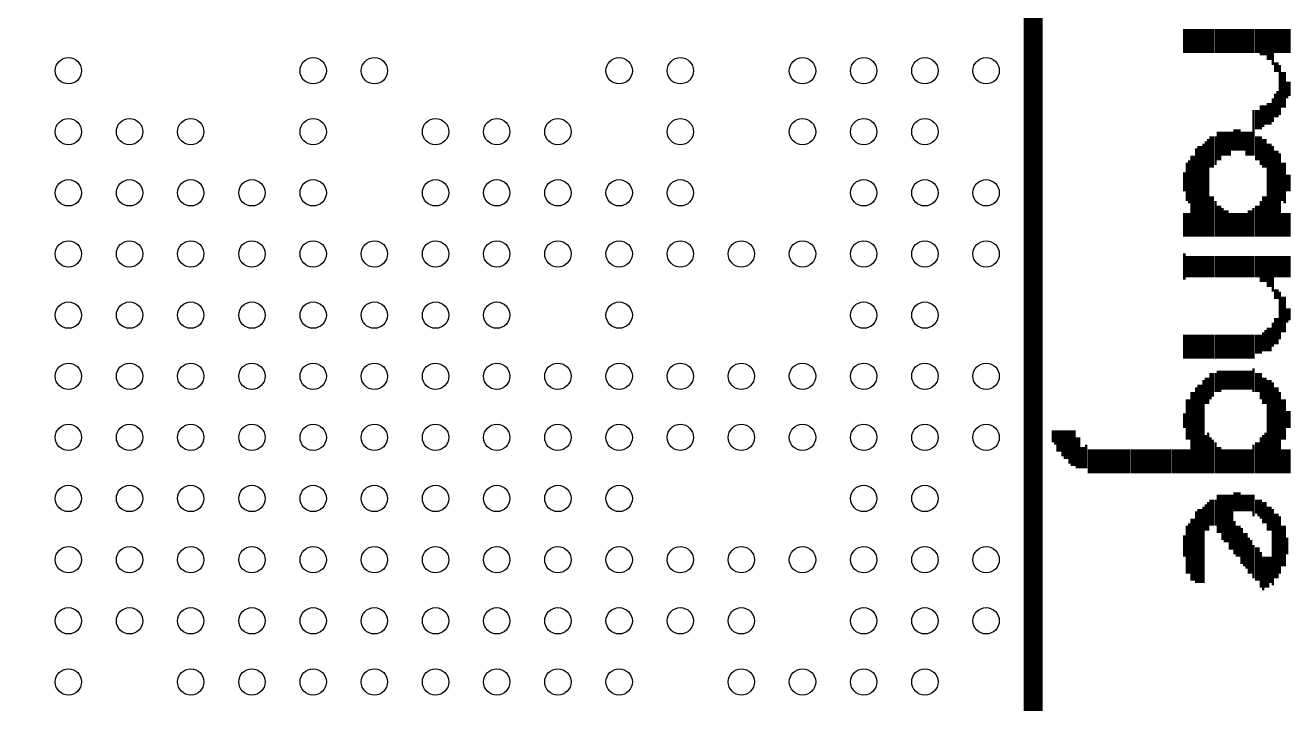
# Model space of a CAD drawing. Extents: x -35 to 92, y 44 to 90.
# Drawn here: x -24.08 to -10.64, y 71.22 to 78.43 of the extents above; entities that cross this region are included whole.
import ezdxf

# ---------------------------------------------------------------- set-up
doc = ezdxf.new("R2010")
doc.units = 0
doc.header["$MEASUREMENT"] = 0
for name, color, linetype in [('BG_SILKSCREEN_TOP', 43, 'CONTINUOUS'), ('PG_SILKSCREEN_TOP', 30, 'CONTINUOUS'), ('PIN_PASTEMASK_TOP', 85, 'CONTINUOUS'), ('PIN_TOP', 1, 'CONTINUOUS')]:
    doc.layers.add(name, color=color, linetype=linetype)

msp = doc.modelspace()

# ---------------------------------------------------------------- linework, layer by layer
at = {"layer": 'BG_SILKSCREEN_TOP', "const_width": 0.0254}
for points in [[(-11.767, 78.391), (-11.767, 78.137)], [(-11.742, 78.391), (-11.742, 78.137)], [(-11.717, 78.391), (-11.717, 78.137)], [(-11.691, 78.391), (-11.691, 78.137)], [(-11.666, 78.391), (-11.666, 78.137)], [(-11.64, 78.391), (-11.64, 78.137)], [(-11.615, 78.391), (-11.615, 78.137)], [(-11.59, 78.391), (-11.59, 78.137)], [(-11.564, 78.391), (-11.564, 78.137)], [(-11.539, 78.391), (-11.539, 78.137)], [(-11.513, 78.391), (-11.513, 78.137)], [(-11.488, 78.391), (-11.488, 78.137)], [(-11.463, 78.391), (-11.463, 78.137)], [(-11.437, 78.391), (-11.437, 78.137)], [(-11.412, 78.391), (-11.412, 78.137)], [(-11.386, 78.391), (-11.386, 78.137)], [(-11.361, 78.391), (-11.361, 78.137)], [(-11.336, 78.391), (-11.336, 78.137)], [(-11.31, 78.391), (-11.31, 78.137)], [(-11.285, 78.391), (-11.285, 78.137)], [(-11.259, 78.391), (-11.259, 78.137)], [(-11.234, 78.391), (-11.234, 78.137)], [(-11.209, 78.391), (-11.209, 78.137)], [(-11.183, 78.391), (-11.183, 78.137)], [(-11.158, 78.391), (-11.158, 78.137)], [(-11.132, 78.391), (-11.132, 78.137)], [(-11.107, 78.391), (-11.107, 78.137)], [(-11.082, 78.391), (-11.082, 78.137)], [(-11.056, 78.391), (-11.056, 78.137)], [(-11.031, 78.391), (-11.031, 78.137)], [(-11.005, 78.391), (-11.005, 78.137)], [(-10.98, 78.391), (-10.98, 78.137)], [(-10.955, 78.391), (-10.955, 78.112)], [(-10.929, 78.391), (-10.929, 78.112)], [(-10.904, 78.391), (-10.904, 78.112)], [(-10.878, 78.391), (-10.878, 78.061)], [(-10.853, 78.391), (-10.853, 78.061)], [(-10.828, 78.391), (-10.828, 78.01)], [(-10.802, 78.391), (-10.802, 78.137)], [(-10.777, 78.391), (-10.777, 78.137)], [(-10.751, 78.391), (-10.751, 78.137)], [(-10.726, 78.391), (-10.726, 78.137)], [(-10.701, 78.391), (-10.701, 78.137)], [(-10.675, 78.391), (-10.675, 78.137)], [(-10.65, 78.391), (-10.65, 78.137)], [(-10.802, 78.036), (-10.802, 77.934)], [(-10.777, 78.036), (-10.777, 77.934)], [(-10.751, 78.01), (-10.751, 77.477)], [(-10.726, 77.934), (-10.726, 77.553)], [(-10.701, 77.934), (-10.701, 77.553)], [(-10.675, 77.832), (-10.675, 77.655)], [(-10.65, 77.832), (-10.65, 77.68)], [(-10.802, 77.705), (-10.802, 77.451)], [(-10.777, 77.731), (-10.777, 77.451)], [(-10.955, 77.578), (-10.955, 77.324)], [(-10.929, 77.578), (-10.929, 77.35)], [(-10.904, 77.578), (-10.904, 77.375)], [(-10.878, 77.604), (-10.878, 77.375)], [(-10.853, 77.604), (-10.853, 77.375)], [(-10.828, 77.655), (-10.828, 77.401)], [(-11.031, 77.528), (-11.031, 77.045)], [(-11.005, 77.528), (-11.005, 77.324)], [(-10.98, 77.528), (-10.98, 77.324)], [(-11.412, 77.299), (-11.412, 76.994)], [(-11.386, 77.299), (-11.386, 76.994)], [(-11.361, 77.299), (-11.361, 77.045)], [(-11.336, 77.299), (-11.336, 77.045)], [(-11.31, 77.299), (-11.31, 77.045)], [(-11.285, 77.299), (-11.285, 77.045)], [(-11.259, 77.299), (-11.259, 77.096)], [(-11.234, 77.324), (-11.234, 77.096)], [(-11.209, 77.324), (-11.209, 77.096)], [(-11.183, 77.324), (-11.183, 77.096)], [(-11.158, 77.299), (-11.158, 77.096)], [(-11.132, 77.299), (-11.132, 77.096)], [(-11.107, 77.299), (-11.107, 77.045)], [(-11.082, 77.299), (-11.082, 77.045)], [(-11.056, 77.299), (-11.056, 77.045)], [(-11.564, 77.172), (-11.564, 76.181)], [(-11.539, 77.197), (-11.539, 76.181)], [(-11.513, 77.223), (-11.513, 76.181)], [(-11.488, 77.248), (-11.488, 76.918)], [(-11.463, 77.248), (-11.463, 76.918)], [(-11.437, 77.248), (-11.437, 76.943)], [(-11.005, 77.248), (-11.005, 76.994)], [(-10.98, 77.248), (-10.98, 76.994)], [(-10.955, 77.248), (-10.955, 76.943)], [(-10.929, 77.223), (-10.929, 76.918)], [(-10.904, 77.223), (-10.904, 76.918)], [(-10.878, 77.172), (-10.878, 76.181)], [(-10.853, 77.172), (-10.853, 76.181)], [(-11.691, 77.045), (-11.691, 76.181)], [(-11.666, 77.045), (-11.666, 76.181)], [(-11.64, 77.121), (-11.64, 76.181)], [(-11.615, 77.147), (-11.615, 76.181)], [(-11.59, 77.147), (-11.59, 76.181)], [(-10.828, 77.147), (-10.828, 76.181)], [(-10.802, 77.096), (-10.802, 76.181)], [(-10.777, 77.096), (-10.777, 76.181)], [(-10.751, 77.07), (-10.751, 76.181)], [(-11.742, 76.969), (-11.742, 76.562)], [(-11.717, 76.994), (-11.717, 76.537)], [(-10.726, 76.969), (-10.726, 76.562)], [(-10.701, 76.969), (-10.701, 76.537)], [(-11.767, 76.867), (-11.767, 76.664)], [(-10.675, 76.842), (-10.675, 76.664)], [(-10.65, 76.842), (-10.65, 76.664)], [(-11.488, 76.613), (-11.488, 76.181)], [(-11.463, 76.613), (-11.463, 76.181)], [(-11.437, 76.562), (-11.437, 76.181)], [(-11.412, 76.512), (-11.412, 76.181)], [(-11.386, 76.512), (-11.386, 76.181)], [(-11.005, 76.512), (-11.005, 76.181)], [(-10.98, 76.512), (-10.98, 76.181)], [(-10.955, 76.562), (-10.955, 76.181)], [(-10.929, 76.613), (-10.929, 76.181)], [(-10.904, 76.613), (-10.904, 76.181)], [(-11.767, 76.435), (-11.767, 76.181)], [(-11.742, 76.435), (-11.742, 76.181)], [(-11.717, 76.435), (-11.717, 76.181)], [(-11.361, 76.486), (-11.361, 76.181)], [(-11.336, 76.461), (-11.336, 76.181)], [(-11.31, 76.461), (-11.31, 76.181)], [(-11.285, 76.435), (-11.285, 76.181)], [(-11.259, 76.435), (-11.259, 76.181)], [(-11.234, 76.435), (-11.234, 76.181)], [(-11.209, 76.435), (-11.209, 76.181)], [(-11.183, 76.435), (-11.183, 76.181)], [(-11.158, 76.435), (-11.158, 76.181)], [(-11.132, 76.435), (-11.132, 76.181)], [(-11.107, 76.435), (-11.107, 76.181)], [(-11.082, 76.461), (-11.082, 76.181)], [(-11.056, 76.461), (-11.056, 76.181)], [(-11.031, 76.486), (-11.031, 76.181)], [(-10.726, 76.435), (-10.726, 76.181)], [(-10.701, 76.435), (-10.701, 76.181)], [(-10.675, 76.435), (-10.675, 76.181)], [(-10.65, 76.435), (-10.65, 76.181)], [(-11.767, 76.004), (-11.767, 75.724)], [(-11.742, 75.978), (-11.742, 75.75)], [(-11.717, 75.978), (-11.717, 75.75)], [(-11.691, 75.978), (-11.691, 75.75)], [(-11.666, 75.978), (-11.666, 75.75)], [(-11.64, 75.978), (-11.64, 75.75)], [(-11.615, 75.978), (-11.615, 75.75)], [(-11.59, 75.978), (-11.59, 75.75)], [(-11.564, 75.978), (-11.564, 75.75)], [(-11.539, 75.978), (-11.539, 75.75)], [(-11.513, 75.978), (-11.513, 75.75)], [(-11.488, 75.978), (-11.488, 75.75)], [(-11.463, 75.978), (-11.463, 75.75)], [(-11.437, 75.978), (-11.437, 75.75)], [(-11.412, 75.978), (-11.412, 75.75)], [(-11.386, 75.978), (-11.386, 75.75)], [(-11.361, 75.978), (-11.361, 75.75)], [(-11.336, 75.978), (-11.336, 75.75)], [(-11.31, 75.978), (-11.31, 75.75)], [(-11.285, 75.978), (-11.285, 75.75)], [(-11.259, 75.978), (-11.259, 75.75)], [(-11.234, 75.978), (-11.234, 75.75)], [(-11.209, 75.978), (-11.209, 75.75)], [(-11.183, 75.978), (-11.183, 75.75)], [(-11.158, 75.978), (-11.158, 75.75)], [(-11.132, 75.978), (-11.132, 75.75)], [(-11.107, 75.978), (-11.107, 75.75)], [(-11.082, 75.978), (-11.082, 75.75)], [(-11.056, 75.978), (-11.056, 75.75)], [(-11.031, 75.978), (-11.031, 75.75)], [(-11.005, 75.978), (-11.005, 75.75)], [(-10.98, 75.978), (-10.98, 75.75)], [(-10.955, 75.978), (-10.955, 75.699)], [(-10.929, 75.978), (-10.929, 75.699)], [(-10.904, 75.978), (-10.904, 75.699)], [(-10.878, 75.978), (-10.878, 75.648)], [(-10.853, 75.978), (-10.853, 75.648)], [(-10.828, 75.978), (-10.828, 75.597)], [(-10.802, 75.978), (-10.802, 75.75)], [(-10.777, 75.978), (-10.777, 75.75)], [(-10.751, 75.978), (-10.751, 75.75)], [(-10.726, 75.978), (-10.726, 75.75)], [(-10.701, 75.978), (-10.701, 75.75)], [(-10.675, 75.978), (-10.675, 75.75)], [(-10.65, 75.978), (-10.65, 75.75)], [(-10.802, 75.623), (-10.802, 75.521)], [(-10.777, 75.623), (-10.777, 75.521)], [(-10.751, 75.597), (-10.751, 75.089)], [(-10.726, 75.546), (-10.726, 75.165)], [(-10.701, 75.546), (-10.701, 75.165)], [(-10.675, 75.419), (-10.675, 75.267)], [(-10.65, 75.419), (-10.65, 75.292)], [(-10.802, 75.318), (-10.802, 75.038)], [(-10.777, 75.318), (-10.777, 75.038)], [(-10.929, 75.165), (-10.929, 74.962)], [(-10.904, 75.191), (-10.904, 74.962)], [(-10.878, 75.216), (-10.878, 74.962)], [(-10.853, 75.216), (-10.853, 74.962)], [(-10.828, 75.267), (-10.828, 75.013)], [(-11.767, 75.14), (-11.767, 74.886)], [(-11.742, 75.14), (-11.742, 74.886)], [(-11.717, 75.14), (-11.717, 74.886)], [(-11.691, 75.14), (-11.691, 74.886)], [(-11.666, 75.14), (-11.666, 74.886)], [(-11.64, 75.14), (-11.64, 74.886)], [(-11.615, 75.14), (-11.615, 74.886)], [(-11.59, 75.14), (-11.59, 74.886)], [(-11.564, 75.14), (-11.564, 74.886)], [(-11.539, 75.14), (-11.539, 74.886)], [(-11.513, 75.14), (-11.513, 74.886)], [(-11.488, 75.14), (-11.488, 74.886)], [(-11.463, 75.14), (-11.463, 74.886)], [(-11.437, 75.14), (-11.437, 74.886)], [(-11.412, 75.14), (-11.412, 74.886)], [(-11.386, 75.14), (-11.386, 74.886)], [(-11.361, 75.14), (-11.361, 74.886)], [(-11.336, 75.14), (-11.336, 74.886)], [(-11.31, 75.14), (-11.31, 74.886)], [(-11.285, 75.14), (-11.285, 74.886)], [(-11.259, 75.14), (-11.259, 74.886)], [(-11.234, 75.14), (-11.234, 74.886)], [(-11.209, 75.14), (-11.209, 74.886)], [(-11.183, 75.14), (-11.183, 74.886)], [(-11.158, 75.14), (-11.158, 74.886)], [(-11.132, 75.14), (-11.132, 74.886)], [(-11.107, 75.14), (-11.107, 74.886)], [(-11.082, 75.14), (-11.082, 74.886)], [(-11.056, 75.14), (-11.056, 74.886)], [(-11.031, 75.14), (-11.031, 74.886)], [(-11.005, 75.14), (-11.005, 74.937)], [(-10.98, 75.14), (-10.98, 74.937)], [(-10.955, 75.14), (-10.955, 74.937)], [(-11.412, 74.759), (-11.412, 74.53)], [(-11.386, 74.759), (-11.386, 74.53)], [(-11.361, 74.759), (-11.361, 74.556)], [(-11.336, 74.759), (-11.336, 74.556)], [(-11.31, 74.759), (-11.31, 74.556)], [(-11.285, 74.759), (-11.285, 74.556)], [(-11.259, 74.759), (-11.259, 74.556)], [(-11.234, 74.759), (-11.234, 74.556)], [(-11.209, 74.759), (-11.209, 74.556)], [(-11.183, 74.759), (-11.183, 74.556)], [(-11.158, 74.759), (-11.158, 74.556)], [(-11.132, 74.759), (-11.132, 74.556)], [(-11.107, 74.759), (-11.107, 74.556)], [(-11.082, 74.759), (-11.082, 74.556)], [(-11.056, 74.759), (-11.056, 74.556)], [(-11.031, 74.784), (-11.031, 74.53)], [(-11.615, 74.607), (-11.615, 73.667)], [(-11.59, 74.607), (-11.59, 73.667)], [(-11.564, 74.657), (-11.564, 73.667)], [(-11.539, 74.683), (-11.539, 74.403)], [(-11.513, 74.683), (-11.513, 74.403)], [(-11.488, 74.734), (-11.488, 74.454)], [(-11.463, 74.734), (-11.463, 74.48)], [(-11.437, 74.734), (-11.437, 74.53)], [(-11.005, 74.734), (-11.005, 74.53)], [(-10.98, 74.734), (-10.98, 74.53)], [(-10.955, 74.734), (-10.955, 74.454)], [(-10.929, 74.683), (-10.929, 74.403)], [(-10.904, 74.683), (-10.904, 74.403)], [(-10.878, 74.657), (-10.878, 73.667)], [(-10.853, 74.657), (-10.853, 73.667)], [(-10.828, 74.632), (-10.828, 73.667)], [(-11.691, 74.53), (-11.691, 73.667)], [(-11.666, 74.53), (-11.666, 73.667)], [(-11.64, 74.581), (-11.64, 73.667)], [(-10.802, 74.581), (-10.802, 73.667)], [(-10.777, 74.581), (-10.777, 73.667)], [(-10.751, 74.53), (-10.751, 73.667)], [(-11.742, 74.454), (-11.742, 74.022)], [(-11.717, 74.454), (-11.717, 74.022)], [(-10.726, 74.454), (-10.726, 74.022)], [(-10.701, 74.454), (-10.701, 74.022)], [(-11.767, 74.302), (-11.767, 74.149)], [(-10.675, 74.327), (-10.675, 74.149)], [(-10.65, 74.327), (-10.65, 74.149)], [(-13.164, 74.124), (-13.164, 73.997)], [(-13.139, 74.124), (-13.139, 73.972)], [(-13.114, 74.124), (-13.114, 73.895)], [(-13.088, 74.124), (-13.088, 73.895)], [(-13.063, 74.124), (-13.063, 73.845)], [(-13.037, 74.124), (-13.037, 73.819)], [(-13.012, 74.124), (-13.012, 73.819)], [(-12.987, 74.124), (-12.987, 73.768)], [(-12.961, 74.124), (-12.961, 73.743)], [(-12.936, 74.124), (-12.936, 73.743)], [(-11.539, 74.073), (-11.539, 73.667)], [(-11.513, 74.099), (-11.513, 73.667)], [(-10.929, 74.073), (-10.929, 73.667)], [(-10.904, 74.099), (-10.904, 73.667)], [(-12.91, 74.048), (-12.91, 73.718)], [(-12.885, 74.048), (-12.885, 73.718)], [(-12.86, 73.946), (-12.86, 73.718)], [(-12.834, 73.946), (-12.834, 73.718)], [(-12.809, 73.972), (-12.809, 73.718)], [(-11.488, 74.048), (-11.488, 73.667)], [(-11.463, 74.022), (-11.463, 73.667)], [(-11.437, 73.997), (-11.437, 73.667)], [(-11.412, 73.946), (-11.412, 73.667)], [(-11.386, 73.946), (-11.386, 73.667)], [(-11.031, 73.972), (-11.031, 73.667)], [(-11.005, 73.997), (-11.005, 73.667)], [(-10.98, 73.997), (-10.98, 73.667)], [(-10.955, 74.048), (-10.955, 73.667)], [(-12.783, 73.921), (-12.783, 73.667)], [(-12.758, 73.921), (-12.758, 73.667)], [(-12.733, 73.921), (-12.733, 73.667)], [(-12.707, 73.921), (-12.707, 73.667)], [(-12.682, 73.921), (-12.682, 73.667)], [(-12.656, 73.921), (-12.656, 73.667)], [(-12.631, 73.921), (-12.631, 73.667)], [(-12.606, 73.921), (-12.606, 73.667)], [(-12.58, 73.921), (-12.58, 73.667)], [(-12.555, 73.921), (-12.555, 73.667)], [(-12.529, 73.921), (-12.529, 73.667)], [(-12.504, 73.921), (-12.504, 73.667)], [(-12.479, 73.921), (-12.479, 73.667)], [(-12.453, 73.921), (-12.453, 73.667)], [(-12.428, 73.921), (-12.428, 73.667)], [(-12.402, 73.921), (-12.402, 73.667)], [(-12.377, 73.921), (-12.377, 73.667)], [(-12.352, 73.921), (-12.352, 73.667)], [(-12.326, 73.921), (-12.326, 73.667)], [(-12.301, 73.921), (-12.301, 73.667)], [(-12.275, 73.921), (-12.275, 73.667)], [(-12.25, 73.921), (-12.25, 73.667)], [(-12.225, 73.921), (-12.225, 73.667)], [(-12.199, 73.921), (-12.199, 73.667)], [(-12.174, 73.921), (-12.174, 73.667)], [(-12.148, 73.921), (-12.148, 73.667)], [(-12.123, 73.921), (-12.123, 73.667)], [(-12.098, 73.921), (-12.098, 73.667)], [(-12.072, 73.921), (-12.072, 73.667)], [(-12.047, 73.921), (-12.047, 73.667)], [(-12.021, 73.921), (-12.021, 73.667)], [(-11.996, 73.921), (-11.996, 73.667)], [(-11.971, 73.921), (-11.971, 73.667)], [(-11.945, 73.921), (-11.945, 73.667)], [(-11.92, 73.921), (-11.92, 73.667)], [(-11.894, 73.921), (-11.894, 73.667)], [(-11.869, 73.921), (-11.869, 73.667)], [(-11.844, 73.921), (-11.844, 73.667)], [(-11.818, 73.921), (-11.818, 73.667)], [(-11.793, 73.921), (-11.793, 73.667)], [(-11.767, 73.921), (-11.767, 73.667)], [(-11.742, 73.921), (-11.742, 73.667)], [(-11.717, 73.921), (-11.717, 73.667)], [(-11.361, 73.921), (-11.361, 73.667)], [(-11.336, 73.921), (-11.336, 73.667)], [(-11.31, 73.921), (-11.31, 73.667)], [(-11.285, 73.921), (-11.285, 73.667)], [(-11.259, 73.921), (-11.259, 73.667)], [(-11.234, 73.921), (-11.234, 73.667)], [(-11.209, 73.921), (-11.209, 73.667)], [(-11.183, 73.921), (-11.183, 73.667)], [(-11.158, 73.921), (-11.158, 73.667)], [(-11.132, 73.921), (-11.132, 73.667)], [(-11.107, 73.921), (-11.107, 73.667)], [(-11.082, 73.921), (-11.082, 73.667)], [(-11.056, 73.921), (-11.056, 73.667)], [(-10.726, 73.921), (-10.726, 73.667)], [(-10.701, 73.921), (-10.701, 73.667)], [(-10.675, 73.921), (-10.675, 73.667)], [(-10.65, 73.921), (-10.65, 73.667)], [(-11.412, 73.438), (-11.412, 73.032)], [(-11.386, 73.438), (-11.386, 73.032)], [(-11.361, 73.438), (-11.361, 72.956)], [(-11.336, 73.438), (-11.336, 72.93)], [(-11.31, 73.438), (-11.31, 72.93)], [(-11.285, 73.438), (-11.285, 72.854)], [(-11.259, 73.438), (-11.259, 72.854)], [(-11.234, 73.464), (-11.234, 73.26)], [(-11.209, 73.464), (-11.209, 73.26)], [(-11.183, 73.464), (-11.183, 73.26)], [(-11.158, 73.438), (-11.158, 73.26)], [(-11.132, 73.438), (-11.132, 73.26)], [(-11.107, 73.438), (-11.107, 73.26)], [(-11.082, 73.438), (-11.082, 73.26)], [(-11.056, 73.438), (-11.056, 73.26)], [(-11.031, 73.438), (-11.031, 73.21)], [(-11.615, 73.286), (-11.615, 72.498)], [(-11.59, 73.286), (-11.59, 72.498)], [(-11.564, 73.311), (-11.564, 72.498)], [(-11.539, 73.337), (-11.539, 73.057)], [(-11.513, 73.362), (-11.513, 73.057)], [(-11.488, 73.387), (-11.488, 73.108)], [(-11.463, 73.387), (-11.463, 73.108)], [(-11.437, 73.387), (-11.437, 73.108)], [(-11.005, 73.387), (-11.005, 73.235)], [(-10.98, 73.387), (-10.98, 73.21)], [(-10.955, 73.387), (-10.955, 73.184)], [(-10.929, 73.362), (-10.929, 73.133)], [(-10.904, 73.362), (-10.904, 73.133)], [(-10.878, 73.311), (-10.878, 73.057)], [(-10.853, 73.311), (-10.853, 73.057)], [(-10.828, 73.286), (-10.828, 72.473)], [(-11.717, 73.133), (-11.717, 72.6)], [(-11.691, 73.184), (-11.691, 72.524)], [(-11.666, 73.184), (-11.666, 72.524)], [(-11.64, 73.26), (-11.64, 72.498)], [(-11.234, 73.159), (-11.234, 72.803)], [(-10.802, 73.235), (-10.802, 72.549)], [(-10.777, 73.235), (-10.777, 72.549)], [(-10.751, 73.21), (-10.751, 72.6)], [(-11.767, 73.006), (-11.767, 72.778)], [(-11.742, 73.108), (-11.742, 72.6)], [(-11.209, 73.108), (-11.209, 72.778)], [(-11.183, 73.108), (-11.183, 72.778)], [(-11.158, 73.083), (-11.158, 72.702)], [(-11.132, 73.032), (-11.132, 72.676)], [(-11.107, 73.032), (-11.107, 72.651)], [(-10.726, 73.108), (-10.726, 72.676)], [(-10.701, 73.108), (-10.701, 72.676)], [(-11.082, 72.981), (-11.082, 72.6)], [(-11.056, 72.956), (-11.056, 72.6)], [(-11.031, 72.905), (-11.031, 72.549)], [(-11.005, 72.879), (-11.005, 72.524)], [(-10.98, 72.879), (-10.98, 72.524)], [(-10.675, 72.981), (-10.675, 72.803)], [(-10.955, 72.829), (-10.955, 72.448)], [(-10.929, 72.778), (-10.929, 72.422)], [(-10.904, 72.778), (-10.904, 72.448)], [(-10.878, 72.778), (-10.878, 72.448)], [(-10.853, 72.778), (-10.853, 72.498)]]:
    msp.add_lwpolyline(points, dxfattribs=at)
at = {"layer": 'PG_SILKSCREEN_TOP', "const_width": 0.201}
msp.add_lwpolyline([(-27.373, 81.048), (-27.373, 67.048), (-13.373, 67.048), (-13.373, 81.048), (-27.373, 81.048)], dxfattribs=at)
at = {"layer": 'PIN_PASTEMASK_TOP'}
for centre in [(-23.624, 77.947), (-21.023, 77.947), (-20.373, 77.947), (-17.772, 77.947), (-17.122, 77.947), (-15.824, 77.947), (-15.174, 77.947), (-14.524, 77.947), (-13.873, 77.947), (-23.624, 77.299), (-22.974, 77.299), (-22.324, 77.299), (-21.023, 77.299), (-19.723, 77.299), (-19.073, 77.299), (-18.423, 77.299), (-17.122, 77.299), (-15.824, 77.299), (-15.174, 77.299), (-14.524, 77.299), (-23.624, 76.649), (-22.974, 76.649), (-22.324, 76.649), (-21.674, 76.649), (-21.023, 76.649), (-19.723, 76.649), (-19.073, 76.649), (-18.423, 76.649), (-17.772, 76.649), (-17.122, 76.649), (-15.174, 76.649), (-14.524, 76.649), (-13.873, 76.649), (-23.624, 75.999), (-22.974, 75.999), (-22.324, 75.999), (-21.674, 75.999), (-21.023, 75.999), (-20.373, 75.999), (-19.723, 75.999), (-19.073, 75.999), (-18.423, 75.999), (-17.772, 75.999), (-17.122, 75.999), (-16.474, 75.999), (-15.824, 75.999), (-15.174, 75.999), (-14.524, 75.999), (-13.873, 75.999), (-23.624, 75.348), (-22.974, 75.348), (-22.324, 75.348), (-21.674, 75.348), (-21.023, 75.348), (-20.373, 75.348), (-19.723, 75.348), (-19.073, 75.348), (-17.772, 75.348), (-15.174, 75.348), (-14.524, 75.348), (-23.624, 74.698), (-22.974, 74.698), (-22.324, 74.698), (-21.674, 74.698), (-21.023, 74.698), (-20.373, 74.698), (-19.723, 74.698), (-19.073, 74.698), (-18.423, 74.698), (-17.772, 74.698), (-17.122, 74.698), (-16.474, 74.698), (-15.824, 74.698), (-15.174, 74.698), (-14.524, 74.698), (-13.873, 74.698), (-23.624, 74.048), (-22.974, 74.048), (-22.324, 74.048), (-21.674, 74.048), (-21.023, 74.048), (-20.373, 74.048), (-19.723, 74.048), (-19.073, 74.048), (-18.423, 74.048), (-17.772, 74.048), (-17.122, 74.048), (-16.474, 74.048), (-15.824, 74.048), (-15.174, 74.048), (-14.524, 74.048), (-13.873, 74.048), (-23.624, 73.398), (-22.974, 73.398), (-22.324, 73.398), (-21.674, 73.398), (-21.023, 73.398), (-20.373, 73.398), (-19.723, 73.398), (-19.073, 73.398), (-18.423, 73.398), (-17.772, 73.398), (-15.174, 73.398), (-14.524, 73.398), (-23.624, 72.747), (-22.974, 72.747), (-22.324, 72.747), (-21.674, 72.747), (-21.023, 72.747), (-20.373, 72.747), (-19.723, 72.747), (-19.073, 72.747), (-18.423, 72.747), (-17.772, 72.747), (-17.122, 72.747), (-16.474, 72.747), (-15.824, 72.747), (-15.174, 72.747), (-14.524, 72.747), (-13.873, 72.747), (-23.624, 72.097), (-22.974, 72.097), (-22.324, 72.097), (-21.674, 72.097), (-21.023, 72.097), (-20.373, 72.097), (-19.723, 72.097), (-19.073, 72.097), (-18.423, 72.097), (-17.772, 72.097), (-17.122, 72.097), (-16.474, 72.097), (-15.174, 72.097), (-14.524, 72.097), (-13.873, 72.097), (-23.624, 71.447), (-22.324, 71.447), (-21.674, 71.447), (-21.023, 71.447), (-20.373, 71.447), (-19.723, 71.447), (-19.073, 71.447), (-18.423, 71.447), (-17.772, 71.447), (-16.474, 71.447), (-15.824, 71.447), (-15.174, 71.447), (-14.524, 71.447)]:
    msp.add_circle(centre, 0.14, dxfattribs=at)
at = {"layer": 'PIN_TOP'}
for centre in [(-23.624, 77.947), (-21.023, 77.947), (-20.373, 77.947), (-17.772, 77.947), (-17.122, 77.947), (-15.824, 77.947), (-15.174, 77.947), (-14.524, 77.947), (-13.873, 77.947), (-23.624, 77.299), (-22.974, 77.299), (-22.324, 77.299), (-21.023, 77.299), (-19.723, 77.299), (-19.073, 77.299), (-18.423, 77.299), (-17.122, 77.299), (-15.824, 77.299), (-15.174, 77.299), (-14.524, 77.299), (-23.624, 76.649), (-22.974, 76.649), (-22.324, 76.649), (-21.674, 76.649), (-21.023, 76.649), (-19.723, 76.649), (-19.073, 76.649), (-18.423, 76.649), (-17.772, 76.649), (-17.122, 76.649), (-15.174, 76.649), (-14.524, 76.649), (-13.873, 76.649), (-23.624, 75.999), (-22.974, 75.999), (-22.324, 75.999), (-21.674, 75.999), (-21.023, 75.999), (-20.373, 75.999), (-19.723, 75.999), (-19.073, 75.999), (-18.423, 75.999), (-17.772, 75.999), (-17.122, 75.999), (-16.474, 75.999), (-15.824, 75.999), (-15.174, 75.999), (-14.524, 75.999), (-13.873, 75.999), (-23.624, 75.348), (-22.974, 75.348), (-22.324, 75.348), (-21.674, 75.348), (-21.023, 75.348), (-20.373, 75.348), (-19.723, 75.348), (-19.073, 75.348), (-17.772, 75.348), (-15.174, 75.348), (-14.524, 75.348), (-23.624, 74.698), (-22.974, 74.698), (-22.324, 74.698), (-21.674, 74.698), (-21.023, 74.698), (-20.373, 74.698), (-19.723, 74.698), (-19.073, 74.698), (-18.423, 74.698), (-17.772, 74.698), (-17.122, 74.698), (-16.474, 74.698), (-15.824, 74.698), (-15.174, 74.698), (-14.524, 74.698), (-13.873, 74.698), (-23.624, 74.048), (-22.974, 74.048), (-22.324, 74.048), (-21.674, 74.048), (-21.023, 74.048), (-20.373, 74.048), (-19.723, 74.048), (-19.073, 74.048), (-18.423, 74.048), (-17.772, 74.048), (-17.122, 74.048), (-16.474, 74.048), (-15.824, 74.048), (-15.174, 74.048), (-14.524, 74.048), (-13.873, 74.048), (-23.624, 73.398), (-22.974, 73.398), (-22.324, 73.398), (-21.674, 73.398), (-21.023, 73.398), (-20.373, 73.398), (-19.723, 73.398), (-19.073, 73.398), (-18.423, 73.398), (-17.772, 73.398), (-15.174, 73.398), (-14.524, 73.398), (-23.624, 72.747), (-22.974, 72.747), (-22.324, 72.747), (-21.674, 72.747), (-21.023, 72.747), (-20.373, 72.747), (-19.723, 72.747), (-19.073, 72.747), (-18.423, 72.747), (-17.772, 72.747), (-17.122, 72.747), (-16.474, 72.747), (-15.824, 72.747), (-15.174, 72.747), (-14.524, 72.747), (-13.873, 72.747), (-23.624, 72.097), (-22.974, 72.097), (-22.324, 72.097), (-21.674, 72.097), (-21.023, 72.097), (-20.373, 72.097), (-19.723, 72.097), (-19.073, 72.097), (-18.423, 72.097), (-17.772, 72.097), (-17.122, 72.097), (-16.474, 72.097), (-15.174, 72.097), (-14.524, 72.097), (-13.873, 72.097), (-23.624, 71.447), (-22.324, 71.447), (-21.674, 71.447), (-21.023, 71.447), (-20.373, 71.447), (-19.723, 71.447), (-19.073, 71.447), (-18.423, 71.447), (-17.772, 71.447), (-16.474, 71.447), (-15.824, 71.447), (-15.174, 71.447), (-14.524, 71.447)]:
    msp.add_circle(centre, 0.14, dxfattribs=at)

doc.saveas('drawing.dxf')
